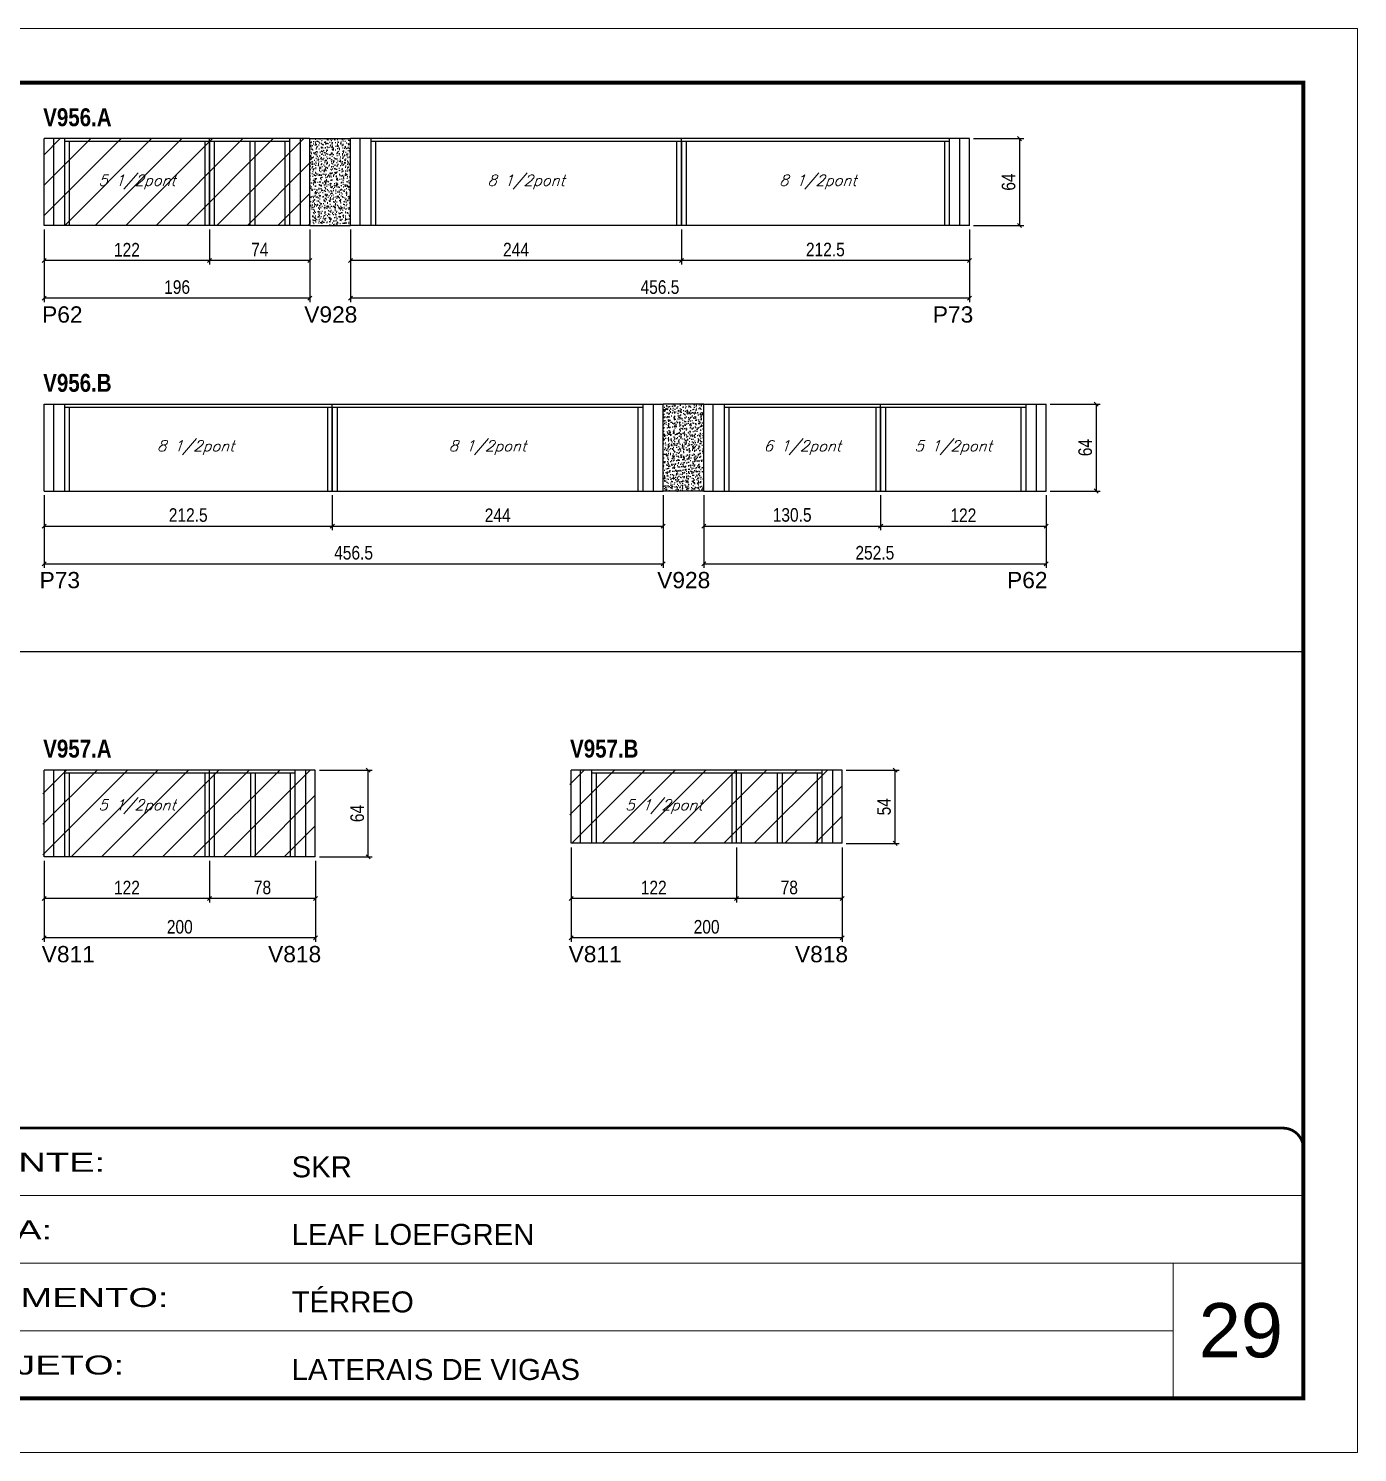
# Model space of a CAD drawing. Extents: x 3309 to 9563, y -2522 to 14608.
# Drawn here: x 3814 to 4794, y 5518 to 6568 of the extents above; entities that cross this region are included whole.
import ezdxf

# ---------------------------------------------------------------- set-up
doc = ezdxf.new("R2010")
doc.units = 0
doc.linetypes.add('CONTINUO', pattern=[0])
doc.linetypes.add('DASHED', pattern=[0.75, 0.5, -0.25])
for name, color, linetype in [('5', 5, 'Continuous'), ('COTA', 241, 'Continuous'), ('NOMENCLATURA', 7, 'Continuous'), ('Painéis', 200, 'Continuous'), ('SARR_2.2x7', 40, 'Continuous'), ('SARR_3.5x7', 81, 'Continuous'), ('texto', 7, 'Continuous')]:
    doc.layers.add(name, color=color, linetype=linetype)
for name, color, linetype, lineweight in [('CARIMBO', 255, 'Continuous', 9), ('Folhas', 255, 'Continuous', 9), ('Hachura', 251, 'Continuous', 9), ('SARRAFO DE PRESSAO', 251, 'DASHED', 9)]:
    doc.layers.add(name, color=color, linetype=linetype, lineweight=lineweight)
doc.styles.add('ARIAL', font='arial.ttf')
doc.styles.add('COTA TECNICA', font='techl___.ttf', dxfattribs={"height": 10})
doc.styles.add('Romans', font='romans.shx')
doc.styles.get("Standard").update_dxf_attribs({"font": 'arial.ttf'})
doc.styles.add('TECNICA', font='techb___.ttf', dxfattribs={"height": 10})
doc.styles.add('Tecnologia', font='')
doc.styles.get('Tecnologia').set_extended_font_data('Forgotten Futurist')
doc.dimstyles.new('PAINEL', dxfattribs={"dimtxt": 10, "dimasz": 3, "dimexe": 3, "dimexo": 3, "dimgap": 3, "dimtad": 1, "dimdec": 1, "dimzin": 12, "dimdsep": 46, "dimtxsty": 'COTA TECNICA', "dimblk1": 'OBLIQUE', "dimblk2": 'OBLIQUE', "dimsah": 1, "dimcen": 0.9, "dimclrd": 4, "dimclre": 4, "dimclrt": 240, "dimadec": 1, "dimazin": 3, "dimtfac": 1, "dimtdec": 1, "dimtmove": 0, "dimatfit": 3, "dimfxl": 1, "dimtolj": 1, "dimtzin": 12, "dimarcsym": 0})

# ---------------------------------------------------------------- blocks, each defined once
blk = doc.blocks.new('9999999999')
at = {"color": 30, "linetype": 'CONTINUO'}
for p, q in [((98564.6, 34379.6), (99584, 34379.6)), ((98564.6, 34329.8), (99488, 34329.8)), ((99584, 34329.8), (99488, 34329.8)), ((99488, 34329.8), (99488, 34230.2)), ((98564.6, 34280), (99488, 34280))]:
    blk.add_line(p, q, dxfattribs=at)
at = {"color": 30, "linetype": 'CONTINUO', "const_width": 2}
blk.add_lwpolyline([(99584, 34230.2), (99584, 34414.4, 0.414214), (99569, 34429.4), (98229, 34429.4, 0.414214), (98214, 34414.4), (98214, 34245.2, 0.414214), (98229, 34230.2), (99584, 34230.2)], format="xyb", dxfattribs=at)
at = {"layer": 'Folhas'}
blk.add_lwpolyline([(98139, 34190.2), (99624, 34190.2), (99624, 35240.2), (98139, 35240.2)], close=True, dxfattribs=at)
at = {"layer": 'Folhas', "color": 30, "const_width": 3}
blk.add_lwpolyline([(98214, 34230.2), (99584, 34230.2), (99584, 35200.2), (98214, 35200.2)], close=True, dxfattribs=at)
at = {"color": 7, "linetype": 'Continuous', "ltscale": 5, "style": 'ARIAL'}
for s, height, p in [('SKR', 15.48, (98837.7, 34393.1)), ('LEAF LOEFGREN', 15.483, (98837.7, 34343.3)), ('TÉRREO', 15.48, (98837.7, 34293.5)), ('LATERAIS DE VIGAS', 15.483, (98837.7, 34243.7))]:
    blk.add_text(s, height=height, dxfattribs=at).set_placement(p)
at = {"layer": 'Folhas', "color": 7, "style": 'Tecnologia', "width": 1.5}
for s, p in [('CLIENTE:', (98573.7, 34397.2)), ('OBRA:', (98573.7, 34347.3)), ('PAVIMENTO:', (98573.7, 34297.5)), ('PROJETO:', (98573.7, 34247.7))]:
    blk.add_text(s, height=14, dxfattribs=at).set_placement(p)
blk = doc.blocks.new('_Oblique')
at = {"color": 0, "linetype": 'ByBlock', "lineweight": -2}
blk.add_line((-0.5, -0.5), (0.5, 0.5), dxfattribs=at)
blk = doc.blocks.new('*D2309')
at = {"layer": 'COTA', "color": 4, "linetype": 'ByBlock', "lineweight": -2, "transparency": 16777216}
for p, q in [((3947.6, 6419.6), (3947.6, 6393.7)), ((4021.6, 6419.6), (4021.6, 6393.7)), ((4021.6, 6396.7), (3947.6, 6396.7))]:
    blk.add_line(p, q, dxfattribs=at)
at = {"layer": 'Defpoints', "color": 0, "linetype": 'ByBlock', "transparency": 16777216}
for p in [(3947.6, 6422.6), (4021.6, 6422.6), (3947.6, 6396.7)]:
    blk.add_point(p, dxfattribs=at)
at = {"layer": 'COTA', "color": 4, "linetype": 'ByBlock', "lineweight": -2, "transparency": 16777216, "xscale": 3, "yscale": 3, "zscale": 3, "rotation": 180}
blk.add_blockref('_Oblique', (3947.6, 6396.7), dxfattribs=at)
at = {"layer": 'COTA', "color": 4, "linetype": 'ByBlock', "lineweight": -2, "transparency": 16777216, "xscale": 3, "yscale": 3, "zscale": 3}
blk.add_blockref('_Oblique', (4021.6, 6396.7), dxfattribs=at)
at = {"layer": 'COTA', "color": 240, "linetype": 'ByBlock', "transparency": 16777216, "insert": (3984.6, 6404.8), "char_height": 10, "attachment_point": 5, "style": 'COTA TECNICA'}
blk.add_mtext('\\A1;74', dxfattribs=at)
blk = doc.blocks.new('*D2310')
at = {"layer": 'COTA', "color": 4, "linetype": 'ByBlock', "lineweight": -2, "transparency": 16777216}
for p, q in [((3825.6, 6419.6), (3825.6, 6393.7)), ((3947.6, 6419.6), (3947.6, 6393.7)), ((3947.6, 6396.7), (3825.6, 6396.7))]:
    blk.add_line(p, q, dxfattribs=at)
at = {"layer": 'Defpoints', "color": 0, "linetype": 'ByBlock', "transparency": 16777216}
for p in [(3825.6, 6422.6), (3947.6, 6422.6), (3825.6, 6396.7)]:
    blk.add_point(p, dxfattribs=at)
at = {"layer": 'COTA', "color": 4, "linetype": 'ByBlock', "lineweight": -2, "transparency": 16777216, "xscale": 3, "yscale": 3, "zscale": 3, "rotation": 180}
blk.add_blockref('_Oblique', (3825.6, 6396.7), dxfattribs=at)
at = {"layer": 'COTA', "color": 4, "linetype": 'ByBlock', "lineweight": -2, "transparency": 16777216, "xscale": 3, "yscale": 3, "zscale": 3}
blk.add_blockref('_Oblique', (3947.6, 6396.7), dxfattribs=at)
at = {"layer": 'COTA', "color": 240, "linetype": 'ByBlock', "transparency": 16777216, "insert": (3886.6, 6404.7), "char_height": 10, "attachment_point": 5, "style": 'COTA TECNICA'}
blk.add_mtext('\\A1;122', dxfattribs=at)
blk = doc.blocks.new('*D2311')
at = {"layer": 'COTA', "color": 4, "linetype": 'ByBlock', "lineweight": -2, "transparency": 16777216}
for p, q in [((3825.6, 6419.6), (3825.6, 6366)), ((4021.6, 6419.6), (4021.6, 6366)), ((4021.6, 6369), (3825.6, 6369))]:
    blk.add_line(p, q, dxfattribs=at)
at = {"layer": 'Defpoints', "color": 0, "linetype": 'ByBlock', "transparency": 16777216}
for p in [(3825.6, 6422.6), (4021.6, 6422.6), (3825.6, 6369)]:
    blk.add_point(p, dxfattribs=at)
at = {"layer": 'COTA', "color": 4, "linetype": 'ByBlock', "lineweight": -2, "transparency": 16777216, "xscale": 3, "yscale": 3, "zscale": 3, "rotation": 180}
blk.add_blockref('_Oblique', (3825.6, 6369), dxfattribs=at)
at = {"layer": 'COTA', "color": 4, "linetype": 'ByBlock', "lineweight": -2, "transparency": 16777216, "xscale": 3, "yscale": 3, "zscale": 3}
blk.add_blockref('_Oblique', (4021.6, 6369), dxfattribs=at)
at = {"layer": 'COTA', "color": 240, "linetype": 'ByBlock', "transparency": 16777216, "insert": (3923.6, 6377.1), "char_height": 10, "attachment_point": 5, "style": 'COTA TECNICA'}
blk.add_mtext('\\A1;196', dxfattribs=at)
blk = doc.blocks.new('*D2312')
at = {"layer": 'COTA', "color": 4, "linetype": 'ByBlock', "lineweight": -2, "transparency": 16777216}
for p, q in [((4295.6, 6419.6), (4295.6, 6393.7)), ((4508.1, 6419.6), (4508.1, 6393.7)), ((4508.1, 6396.7), (4295.6, 6396.7))]:
    blk.add_line(p, q, dxfattribs=at)
at = {"layer": 'Defpoints', "color": 0, "linetype": 'ByBlock', "transparency": 16777216}
for p in [(4295.6, 6422.6), (4508.1, 6422.6), (4295.6, 6396.7)]:
    blk.add_point(p, dxfattribs=at)
at = {"layer": 'COTA', "color": 4, "linetype": 'ByBlock', "lineweight": -2, "transparency": 16777216, "xscale": 3, "yscale": 3, "zscale": 3, "rotation": 180}
blk.add_blockref('_Oblique', (4295.6, 6396.7), dxfattribs=at)
at = {"layer": 'COTA', "color": 4, "linetype": 'ByBlock', "lineweight": -2, "transparency": 16777216, "xscale": 3, "yscale": 3, "zscale": 3}
blk.add_blockref('_Oblique', (4508.1, 6396.7), dxfattribs=at)
at = {"layer": 'COTA', "color": 240, "linetype": 'ByBlock', "transparency": 16777216, "insert": (4401.8, 6404.8), "char_height": 10, "attachment_point": 5, "style": 'COTA TECNICA'}
blk.add_mtext('\\A1;212.5', dxfattribs=at)
blk = doc.blocks.new('*D2313')
at = {"layer": 'COTA', "color": 4, "linetype": 'ByBlock', "lineweight": -2, "transparency": 16777216}
for p, q in [((4051.6, 6419.6), (4051.6, 6393.7)), ((4295.6, 6419.6), (4295.6, 6393.7)), ((4295.6, 6396.7), (4051.6, 6396.7))]:
    blk.add_line(p, q, dxfattribs=at)
at = {"layer": 'Defpoints', "color": 0, "linetype": 'ByBlock', "transparency": 16777216}
for p in [(4051.6, 6422.6), (4295.6, 6422.6), (4051.6, 6396.7)]:
    blk.add_point(p, dxfattribs=at)
at = {"layer": 'COTA', "color": 4, "linetype": 'ByBlock', "lineweight": -2, "transparency": 16777216, "xscale": 3, "yscale": 3, "zscale": 3, "rotation": 180}
blk.add_blockref('_Oblique', (4051.6, 6396.7), dxfattribs=at)
at = {"layer": 'COTA', "color": 4, "linetype": 'ByBlock', "lineweight": -2, "transparency": 16777216, "xscale": 3, "yscale": 3, "zscale": 3}
blk.add_blockref('_Oblique', (4295.6, 6396.7), dxfattribs=at)
at = {"layer": 'COTA', "color": 240, "linetype": 'ByBlock', "transparency": 16777216, "insert": (4173.6, 6404.8), "char_height": 10, "attachment_point": 5, "style": 'COTA TECNICA'}
blk.add_mtext('\\A1;244', dxfattribs=at)
blk = doc.blocks.new('*D2314')
at = {"layer": 'COTA', "color": 4, "linetype": 'ByBlock', "lineweight": -2, "transparency": 16777216}
for p, q in [((4051.6, 6419.6), (4051.6, 6366)), ((4508.1, 6419.6), (4508.1, 6366)), ((4508.1, 6369), (4051.6, 6369))]:
    blk.add_line(p, q, dxfattribs=at)
at = {"layer": 'Defpoints', "color": 0, "linetype": 'ByBlock', "transparency": 16777216}
for p in [(4051.6, 6422.6), (4508.1, 6422.6), (4051.6, 6369)]:
    blk.add_point(p, dxfattribs=at)
at = {"layer": 'COTA', "color": 4, "linetype": 'ByBlock', "lineweight": -2, "transparency": 16777216, "xscale": 3, "yscale": 3, "zscale": 3, "rotation": 180}
blk.add_blockref('_Oblique', (4051.6, 6369), dxfattribs=at)
at = {"layer": 'COTA', "color": 4, "linetype": 'ByBlock', "lineweight": -2, "transparency": 16777216, "xscale": 3, "yscale": 3, "zscale": 3}
blk.add_blockref('_Oblique', (4508.1, 6369), dxfattribs=at)
at = {"layer": 'COTA', "color": 240, "linetype": 'ByBlock', "transparency": 16777216, "insert": (4279.8, 6377.1), "char_height": 10, "attachment_point": 5, "style": 'COTA TECNICA'}
blk.add_mtext('\\A1;456.5', dxfattribs=at)
blk = doc.blocks.new('*D2315')
at = {"layer": 'COTA', "color": 4, "lineweight": -2, "transparency": 16777216}
for p, q in [((4511.1, 6486.6), (4548.1, 6486.6)), ((4545.1, 6486.6), (4545.1, 6422.6)), ((4511.1, 6422.6), (4548.1, 6422.6))]:
    blk.add_line(p, q, dxfattribs=at)
at = {"layer": 'Defpoints', "color": 0, "transparency": 16777216}
for p in [(4508.1, 6486.6, 0), (4508.1, 6422.6, 0), (4545.1, 6422.6)]:
    blk.add_point(p, dxfattribs=at)
at = {"layer": 'COTA', "color": 4, "lineweight": -2, "transparency": 16777216, "xscale": 3, "yscale": 3, "zscale": 3}
for p, rotation in [((4545.1, 6486.6), 90), ((4545.1, 6422.6), 270)]:
    blk.add_blockref('_Oblique', p, dxfattribs=dict(at, rotation=rotation))
at = {"layer": 'COTA', "color": 240, "transparency": 16777216, "insert": (4537, 6454.6), "char_height": 10, "attachment_point": 5, "rotation": 90, "style": 'COTA TECNICA'}
blk.add_mtext('\\A1;64', dxfattribs=at)
blk = doc.blocks.new('*D2316')
at = {"layer": 'COTA', "color": 4, "linetype": 'ByBlock', "lineweight": -2, "transparency": 16777216}
for p, q in [((4312.1, 6223.8), (4312.1, 6197.8)), ((4442.6, 6223.8), (4442.6, 6197.8)), ((4312.1, 6200.8), (4442.6, 6200.8))]:
    blk.add_line(p, q, dxfattribs=at)
at = {"layer": 'Defpoints', "color": 0, "linetype": 'ByBlock', "transparency": 16777216}
for p in [(4312.1, 6226.8), (4442.6, 6226.8), (4442.6, 6200.8)]:
    blk.add_point(p, dxfattribs=at)
at = {"layer": 'COTA', "color": 4, "linetype": 'ByBlock', "lineweight": -2, "transparency": 16777216, "xscale": 3, "yscale": 3, "zscale": 3, "rotation": 180}
blk.add_blockref('_Oblique', (4312.1, 6200.8), dxfattribs=at)
at = {"layer": 'COTA', "color": 4, "linetype": 'ByBlock', "lineweight": -2, "transparency": 16777216, "xscale": 3, "yscale": 3, "zscale": 3}
blk.add_blockref('_Oblique', (4442.6, 6200.8), dxfattribs=at)
at = {"layer": 'COTA', "color": 240, "linetype": 'ByBlock', "transparency": 16777216, "insert": (4377.3, 6209.1), "char_height": 10, "attachment_point": 5, "style": 'COTA TECNICA'}
blk.add_mtext('\\A1;130.5', dxfattribs=at)
blk = doc.blocks.new('*D2317')
at = {"layer": 'COTA', "color": 4, "linetype": 'ByBlock', "lineweight": -2, "transparency": 16777216}
for p, q in [((4442.6, 6223.8), (4442.6, 6197.8)), ((4564.6, 6223.8), (4564.6, 6197.8)), ((4442.6, 6200.8), (4564.6, 6200.8))]:
    blk.add_line(p, q, dxfattribs=at)
at = {"layer": 'Defpoints', "color": 0, "linetype": 'ByBlock', "transparency": 16777216}
for p in [(4442.6, 6226.8), (4564.6, 6226.8), (4564.6, 6200.8)]:
    blk.add_point(p, dxfattribs=at)
at = {"layer": 'COTA', "color": 4, "linetype": 'ByBlock', "lineweight": -2, "transparency": 16777216, "xscale": 3, "yscale": 3, "zscale": 3, "rotation": 180}
blk.add_blockref('_Oblique', (4442.6, 6200.8), dxfattribs=at)
at = {"layer": 'COTA', "color": 4, "linetype": 'ByBlock', "lineweight": -2, "transparency": 16777216, "xscale": 3, "yscale": 3, "zscale": 3}
blk.add_blockref('_Oblique', (4564.6, 6200.8), dxfattribs=at)
at = {"layer": 'COTA', "color": 240, "linetype": 'ByBlock', "transparency": 16777216, "insert": (4503.6, 6208.9), "char_height": 10, "attachment_point": 5, "style": 'COTA TECNICA'}
blk.add_mtext('\\A1;122', dxfattribs=at)
blk = doc.blocks.new('*D2320')
at = {"layer": 'COTA', "color": 4, "linetype": 'ByBlock', "lineweight": -2, "transparency": 16777216}
for p, q in [((4312.1, 6223.8), (4312.1, 6170.1)), ((4564.6, 6223.8), (4564.6, 6170.1)), ((4312.1, 6173.1), (4564.6, 6173.1))]:
    blk.add_line(p, q, dxfattribs=at)
at = {"layer": 'Defpoints', "color": 0, "linetype": 'ByBlock', "transparency": 16777216}
for p in [(4312.1, 6226.8), (4564.6, 6226.8), (4564.6, 6173.1)]:
    blk.add_point(p, dxfattribs=at)
at = {"layer": 'COTA', "color": 4, "linetype": 'ByBlock', "lineweight": -2, "transparency": 16777216, "xscale": 3, "yscale": 3, "zscale": 3, "rotation": 180}
blk.add_blockref('_Oblique', (4312.1, 6173.1), dxfattribs=at)
at = {"layer": 'COTA', "color": 4, "linetype": 'ByBlock', "lineweight": -2, "transparency": 16777216, "xscale": 3, "yscale": 3, "zscale": 3}
blk.add_blockref('_Oblique', (4564.6, 6173.1), dxfattribs=at)
at = {"layer": 'COTA', "color": 240, "linetype": 'ByBlock', "transparency": 16777216, "insert": (4438.3, 6181.2), "char_height": 10, "attachment_point": 5, "style": 'COTA TECNICA'}
blk.add_mtext('\\A1;252.5', dxfattribs=at)
blk = doc.blocks.new('*D2318')
at = {"layer": 'COTA', "color": 4, "linetype": 'ByBlock', "lineweight": -2, "transparency": 16777216}
for p, q in [((3825.6, 6223.8), (3825.6, 6197.8)), ((4038.1, 6223.8), (4038.1, 6197.8)), ((3825.6, 6200.8), (4038.1, 6200.8))]:
    blk.add_line(p, q, dxfattribs=at)
at = {"layer": 'Defpoints', "color": 0, "linetype": 'ByBlock', "transparency": 16777216}
for p in [(3825.6, 6226.8), (4038.1, 6226.8), (4038.1, 6200.8)]:
    blk.add_point(p, dxfattribs=at)
at = {"layer": 'COTA', "color": 4, "linetype": 'ByBlock', "lineweight": -2, "transparency": 16777216, "xscale": 3, "yscale": 3, "zscale": 3, "rotation": 180}
blk.add_blockref('_Oblique', (3825.6, 6200.8), dxfattribs=at)
at = {"layer": 'COTA', "color": 4, "linetype": 'ByBlock', "lineweight": -2, "transparency": 16777216, "xscale": 3, "yscale": 3, "zscale": 3}
blk.add_blockref('_Oblique', (4038.1, 6200.8), dxfattribs=at)
at = {"layer": 'COTA', "color": 240, "linetype": 'ByBlock', "transparency": 16777216, "insert": (3931.8, 6209), "char_height": 10, "attachment_point": 5, "style": 'COTA TECNICA'}
blk.add_mtext('\\A1;212.5', dxfattribs=at)
blk = doc.blocks.new('*D2319')
at = {"layer": 'COTA', "color": 4, "linetype": 'ByBlock', "lineweight": -2, "transparency": 16777216}
for p, q in [((4038.1, 6223.8), (4038.1, 6197.8)), ((4282.1, 6223.8), (4282.1, 6197.8)), ((4038.1, 6200.8), (4282.1, 6200.8))]:
    blk.add_line(p, q, dxfattribs=at)
at = {"layer": 'Defpoints', "color": 0, "linetype": 'ByBlock', "transparency": 16777216}
for p in [(4038.1, 6226.8), (4282.1, 6226.8), (4282.1, 6200.8)]:
    blk.add_point(p, dxfattribs=at)
at = {"layer": 'COTA', "color": 4, "linetype": 'ByBlock', "lineweight": -2, "transparency": 16777216, "xscale": 3, "yscale": 3, "zscale": 3, "rotation": 180}
blk.add_blockref('_Oblique', (4038.1, 6200.8), dxfattribs=at)
at = {"layer": 'COTA', "color": 4, "linetype": 'ByBlock', "lineweight": -2, "transparency": 16777216, "xscale": 3, "yscale": 3, "zscale": 3}
blk.add_blockref('_Oblique', (4282.1, 6200.8), dxfattribs=at)
at = {"layer": 'COTA', "color": 240, "linetype": 'ByBlock', "transparency": 16777216, "insert": (4160.1, 6208.9), "char_height": 10, "attachment_point": 5, "style": 'COTA TECNICA'}
blk.add_mtext('\\A1;244', dxfattribs=at)
blk = doc.blocks.new('*D2321')
at = {"layer": 'COTA', "color": 4, "linetype": 'ByBlock', "lineweight": -2, "transparency": 16777216}
for p, q in [((3825.6, 6223.8), (3825.6, 6170.1)), ((4282.1, 6223.8), (4282.1, 6170.1)), ((3825.6, 6173.1), (4282.1, 6173.1))]:
    blk.add_line(p, q, dxfattribs=at)
at = {"layer": 'Defpoints', "color": 0, "linetype": 'ByBlock', "transparency": 16777216}
for p in [(3825.6, 6226.8), (4282.1, 6226.8), (4282.1, 6173.1)]:
    blk.add_point(p, dxfattribs=at)
at = {"layer": 'COTA', "color": 4, "linetype": 'ByBlock', "lineweight": -2, "transparency": 16777216, "xscale": 3, "yscale": 3, "zscale": 3, "rotation": 180}
blk.add_blockref('_Oblique', (3825.6, 6173.1), dxfattribs=at)
at = {"layer": 'COTA', "color": 4, "linetype": 'ByBlock', "lineweight": -2, "transparency": 16777216, "xscale": 3, "yscale": 3, "zscale": 3}
blk.add_blockref('_Oblique', (4282.1, 6173.1), dxfattribs=at)
at = {"layer": 'COTA', "color": 240, "linetype": 'ByBlock', "transparency": 16777216, "insert": (4053.8, 6181.2), "char_height": 10, "attachment_point": 5, "style": 'COTA TECNICA'}
blk.add_mtext('\\A1;456.5', dxfattribs=at)
blk = doc.blocks.new('*D2322')
at = {"layer": 'COTA', "color": 4, "lineweight": -2, "transparency": 16777216}
for p, q in [((4567.6, 6290.8), (4604.6, 6290.8)), ((4601.6, 6290.8), (4601.6, 6226.8)), ((4567.6, 6226.8), (4604.6, 6226.8))]:
    blk.add_line(p, q, dxfattribs=at)
at = {"layer": 'Defpoints', "color": 0, "transparency": 16777216}
for p in [(4564.6, 6290.8, 0), (4564.6, 6226.8, 0), (4601.6, 6226.8)]:
    blk.add_point(p, dxfattribs=at)
at = {"layer": 'COTA', "color": 4, "lineweight": -2, "transparency": 16777216, "xscale": 3, "yscale": 3, "zscale": 3}
for p, rotation in [((4601.6, 6290.8), 90), ((4601.6, 6226.8), 270)]:
    blk.add_blockref('_Oblique', p, dxfattribs=dict(at, rotation=rotation))
at = {"layer": 'COTA', "color": 240, "transparency": 16777216, "insert": (4593.5, 6258.8), "char_height": 10, "attachment_point": 5, "rotation": 90, "style": 'COTA TECNICA'}
blk.add_mtext('\\A1;64', dxfattribs=at)
blk = doc.blocks.new('*D2323')
at = {"layer": 'COTA', "color": 4, "linetype": 'ByBlock', "lineweight": -2, "transparency": 16777216}
for p, q in [((3947.6, 5954), (3947.6, 5923.3)), ((4025.6, 5954), (4025.6, 5923.3)), ((4025.6, 5926.3), (3947.6, 5926.3))]:
    blk.add_line(p, q, dxfattribs=at)
at = {"layer": 'Defpoints', "color": 0, "linetype": 'ByBlock', "transparency": 16777216}
for p in [(3947.6, 5957), (4025.6, 5957), (3947.6, 5926.3)]:
    blk.add_point(p, dxfattribs=at)
at = {"layer": 'COTA', "color": 4, "linetype": 'ByBlock', "lineweight": -2, "transparency": 16777216, "xscale": 3, "yscale": 3, "zscale": 3, "rotation": 180}
blk.add_blockref('_Oblique', (3947.6, 5926.3), dxfattribs=at)
at = {"layer": 'COTA', "color": 4, "linetype": 'ByBlock', "lineweight": -2, "transparency": 16777216, "xscale": 3, "yscale": 3, "zscale": 3}
blk.add_blockref('_Oblique', (4025.6, 5926.3), dxfattribs=at)
at = {"layer": 'COTA', "color": 240, "linetype": 'ByBlock', "transparency": 16777216, "insert": (3986.6, 5934.4), "char_height": 10, "attachment_point": 5, "style": 'COTA TECNICA'}
blk.add_mtext('\\A1;78', dxfattribs=at)
blk = doc.blocks.new('*D2324')
at = {"layer": 'COTA', "color": 4, "linetype": 'ByBlock', "lineweight": -2, "transparency": 16777216}
for p, q in [((3825.6, 5954), (3825.6, 5923.3)), ((3947.6, 5954), (3947.6, 5923.3)), ((3947.6, 5926.3), (3825.6, 5926.3))]:
    blk.add_line(p, q, dxfattribs=at)
at = {"layer": 'Defpoints', "color": 0, "linetype": 'ByBlock', "transparency": 16777216}
for p in [(3825.6, 5957), (3947.6, 5957), (3825.6, 5926.3)]:
    blk.add_point(p, dxfattribs=at)
at = {"layer": 'COTA', "color": 4, "linetype": 'ByBlock', "lineweight": -2, "transparency": 16777216, "xscale": 3, "yscale": 3, "zscale": 3, "rotation": 180}
blk.add_blockref('_Oblique', (3825.6, 5926.3), dxfattribs=at)
at = {"layer": 'COTA', "color": 4, "linetype": 'ByBlock', "lineweight": -2, "transparency": 16777216, "xscale": 3, "yscale": 3, "zscale": 3}
blk.add_blockref('_Oblique', (3947.6, 5926.3), dxfattribs=at)
at = {"layer": 'COTA', "color": 240, "linetype": 'ByBlock', "transparency": 16777216, "insert": (3886.6, 5934.4), "char_height": 10, "attachment_point": 5, "style": 'COTA TECNICA'}
blk.add_mtext('\\A1;122', dxfattribs=at)
blk = doc.blocks.new('*D2325')
at = {"layer": 'COTA', "color": 4, "linetype": 'ByBlock', "lineweight": -2, "transparency": 16777216}
for p, q in [((3825.6, 5954), (3825.6, 5894.3)), ((4025.6, 5954), (4025.6, 5894.3)), ((4025.6, 5897.3), (3825.6, 5897.3))]:
    blk.add_line(p, q, dxfattribs=at)
at = {"layer": 'Defpoints', "color": 0, "linetype": 'ByBlock', "transparency": 16777216}
for p in [(3825.6, 5957), (4025.6, 5957), (3825.6, 5897.3)]:
    blk.add_point(p, dxfattribs=at)
at = {"layer": 'COTA', "color": 4, "linetype": 'ByBlock', "lineweight": -2, "transparency": 16777216, "xscale": 3, "yscale": 3, "zscale": 3, "rotation": 180}
blk.add_blockref('_Oblique', (3825.6, 5897.3), dxfattribs=at)
at = {"layer": 'COTA', "color": 4, "linetype": 'ByBlock', "lineweight": -2, "transparency": 16777216, "xscale": 3, "yscale": 3, "zscale": 3}
blk.add_blockref('_Oblique', (4025.6, 5897.3), dxfattribs=at)
at = {"layer": 'COTA', "color": 240, "linetype": 'ByBlock', "transparency": 16777216, "insert": (3925.6, 5905.4), "char_height": 10, "attachment_point": 5, "style": 'COTA TECNICA'}
blk.add_mtext('\\A1;200', dxfattribs=at)
blk = doc.blocks.new('*D2326')
at = {"layer": 'COTA', "color": 4, "lineweight": -2, "transparency": 16777216}
for p, q in [((4028.6, 6021), (4067.6, 6021)), ((4064.6, 5957), (4064.6, 6021)), ((4028.6, 5957), (4067.6, 5957))]:
    blk.add_line(p, q, dxfattribs=at)
at = {"layer": 'Defpoints', "color": 0, "transparency": 16777216}
for p in [(4025.6, 6021), (4064.6, 6021), (4025.6, 5957)]:
    blk.add_point(p, dxfattribs=at)
at = {"layer": 'COTA', "color": 4, "lineweight": -2, "transparency": 16777216, "xscale": 3, "yscale": 3, "zscale": 3}
for p, rotation in [((4064.6, 6021), 90), ((4064.6, 5957), 270)]:
    blk.add_blockref('_Oblique', p, dxfattribs=dict(at, rotation=rotation))
at = {"layer": 'COTA', "color": 240, "transparency": 16777216, "insert": (4056.5, 5989), "char_height": 10, "attachment_point": 5, "rotation": 90, "style": 'COTA TECNICA'}
blk.add_mtext('\\A1;64', dxfattribs=at)
blk = doc.blocks.new('*D2327')
at = {"layer": 'COTA', "color": 4, "linetype": 'ByBlock', "lineweight": -2, "transparency": 16777216}
for p, q in [((4336.2, 5964), (4336.2, 5923.3)), ((4414.2, 5964), (4414.2, 5923.3)), ((4414.2, 5926.3), (4336.2, 5926.3))]:
    blk.add_line(p, q, dxfattribs=at)
at = {"layer": 'Defpoints', "color": 0, "linetype": 'ByBlock', "transparency": 16777216}
for p in [(4336.2, 5967), (4414.2, 5967), (4336.2, 5926.3)]:
    blk.add_point(p, dxfattribs=at)
at = {"layer": 'COTA', "color": 4, "linetype": 'ByBlock', "lineweight": -2, "transparency": 16777216, "xscale": 3, "yscale": 3, "zscale": 3, "rotation": 180}
blk.add_blockref('_Oblique', (4336.2, 5926.3), dxfattribs=at)
at = {"layer": 'COTA', "color": 4, "linetype": 'ByBlock', "lineweight": -2, "transparency": 16777216, "xscale": 3, "yscale": 3, "zscale": 3}
blk.add_blockref('_Oblique', (4414.2, 5926.3), dxfattribs=at)
at = {"layer": 'COTA', "color": 240, "linetype": 'ByBlock', "transparency": 16777216, "insert": (4375.2, 5934.4), "char_height": 10, "attachment_point": 5, "style": 'COTA TECNICA'}
blk.add_mtext('\\A1;78', dxfattribs=at)
blk = doc.blocks.new('*D2328')
at = {"layer": 'COTA', "color": 4, "linetype": 'ByBlock', "lineweight": -2, "transparency": 16777216}
for p, q in [((4214.2, 5964), (4214.2, 5923.3)), ((4336.2, 5964), (4336.2, 5923.3)), ((4336.2, 5926.3), (4214.2, 5926.3))]:
    blk.add_line(p, q, dxfattribs=at)
at = {"layer": 'Defpoints', "color": 0, "linetype": 'ByBlock', "transparency": 16777216}
for p in [(4214.2, 5967), (4336.2, 5967), (4214.2, 5926.3)]:
    blk.add_point(p, dxfattribs=at)
at = {"layer": 'COTA', "color": 4, "linetype": 'ByBlock', "lineweight": -2, "transparency": 16777216, "xscale": 3, "yscale": 3, "zscale": 3, "rotation": 180}
blk.add_blockref('_Oblique', (4214.2, 5926.3), dxfattribs=at)
at = {"layer": 'COTA', "color": 4, "linetype": 'ByBlock', "lineweight": -2, "transparency": 16777216, "xscale": 3, "yscale": 3, "zscale": 3}
blk.add_blockref('_Oblique', (4336.2, 5926.3), dxfattribs=at)
at = {"layer": 'COTA', "color": 240, "linetype": 'ByBlock', "transparency": 16777216, "insert": (4275.2, 5934.4), "char_height": 10, "attachment_point": 5, "style": 'COTA TECNICA'}
blk.add_mtext('\\A1;122', dxfattribs=at)
blk = doc.blocks.new('*D2329')
at = {"layer": 'COTA', "color": 4, "linetype": 'ByBlock', "lineweight": -2, "transparency": 16777216}
for p, q in [((4214.2, 5964), (4214.2, 5894.3)), ((4414.2, 5964), (4414.2, 5894.3)), ((4414.2, 5897.3), (4214.2, 5897.3))]:
    blk.add_line(p, q, dxfattribs=at)
at = {"layer": 'Defpoints', "color": 0, "linetype": 'ByBlock', "transparency": 16777216}
for p in [(4214.2, 5967), (4414.2, 5967), (4214.2, 5897.3)]:
    blk.add_point(p, dxfattribs=at)
at = {"layer": 'COTA', "color": 4, "linetype": 'ByBlock', "lineweight": -2, "transparency": 16777216, "xscale": 3, "yscale": 3, "zscale": 3, "rotation": 180}
blk.add_blockref('_Oblique', (4214.2, 5897.3), dxfattribs=at)
at = {"layer": 'COTA', "color": 4, "linetype": 'ByBlock', "lineweight": -2, "transparency": 16777216, "xscale": 3, "yscale": 3, "zscale": 3}
blk.add_blockref('_Oblique', (4414.2, 5897.3), dxfattribs=at)
at = {"layer": 'COTA', "color": 240, "linetype": 'ByBlock', "transparency": 16777216, "insert": (4314.2, 5905.4), "char_height": 10, "attachment_point": 5, "style": 'COTA TECNICA'}
blk.add_mtext('\\A1;200', dxfattribs=at)
blk = doc.blocks.new('*D2330')
at = {"layer": 'COTA', "color": 4, "lineweight": -2, "transparency": 16777216}
for p, q in [((4417.2, 6021), (4456.2, 6021)), ((4453.2, 5967), (4453.2, 6021)), ((4417.2, 5967), (4456.2, 5967))]:
    blk.add_line(p, q, dxfattribs=at)
at = {"layer": 'Defpoints', "color": 0, "transparency": 16777216}
for p in [(4414.2, 6021), (4453.2, 6021), (4414.2, 5967)]:
    blk.add_point(p, dxfattribs=at)
at = {"layer": 'COTA', "color": 4, "lineweight": -2, "transparency": 16777216, "xscale": 3, "yscale": 3, "zscale": 3}
for p, rotation in [((4453.2, 6021), 90), ((4453.2, 5967), 270)]:
    blk.add_blockref('_Oblique', p, dxfattribs=dict(at, rotation=rotation))
at = {"layer": 'COTA', "color": 240, "transparency": 16777216, "insert": (4445.1, 5994), "char_height": 10, "attachment_point": 5, "rotation": 90, "style": 'COTA TECNICA'}
blk.add_mtext('\\A1;54', dxfattribs=at)

msp = doc.modelspace()

# ---------------------------------------------------------------- hatches: boundary and pattern name
at = {"layer": 'COTA'}
h = msp.add_hatch(dxfattribs=at)
h.set_pattern_fill('AR-CONC', color=256, scale=0.03)
h.paths.add_polyline_path([(4021.57, 6422.59), (4051.57, 6422.59), (4051.57, 6486.59), (4021.57, 6486.59)])
h = msp.add_hatch(dxfattribs=at)
h.set_pattern_fill('AR-CONC', color=256, scale=0.03)
h.set_pattern_definition([(50, (0, -195.831), (5.46554, -0.4781726), [0.5715, -6.2865]), (355, (0, -195.831), (-1.0573026, 5.7317054), [0.4572, -5.0292175]), (100.451445, (0.4555, -195.8707), (4.4082374, 5.2535326), [0.4857003, -5.3427073]), (46.1842, (0, -194.307), (8.132371, -1.26127), [0.85725, -9.42975]), (96.63556, (0.678, -194.412), (7.122124, 7.422784), [0.728551, -8.014068]), (351.18415, (0, -194.307), (7.122124, 7.422784), [0.685799, -7.543792]), (21, (0.762, -194.688), (4.5484317, -3.067956), [0.5715, -6.2865]), (326, (0.762, -194.688), (1.854061, 5.525639), [0.4572, -5.0292]), (71.451445, (1.141, -194.9435), (6.4024926, 2.457683), [0.4857003, -5.342698]), (37.5, (0, -195.8309), (0.0926581, 2.53665117), [0, -4.96824, 0, -5.1054, 0, -5.04825]), (7.5, (0, -195.831), (2.0045899, 3.0054172), [0, -2.91084, 0, -4.85394, 0, -1.92405]), (327.5, (-1.6993, -195.8309), (4.06771786, -0.1718623), [0, -1.905, 0, -5.9436, 0, -7.8867]), (317.5, (-2.4613, -195.831), (4.4438754, 0.7627947), [0, -2.4765, 0, -3.94716, 0, -5.6007])])
h.paths.add_polyline_path([(4312.07, 6290.76), (4282.07, 6290.76), (4282.07, 6226.76), (4312.07, 6226.76)])
at = {"layer": 'Hachura', "linetype": 'ByBlock'}
h = msp.add_hatch(dxfattribs=at)
h.set_pattern_fill('ANSI31', color=256, scale=5)
h.paths.add_polyline_path([(3947.57, 6422.59), (3947.57, 6486.59), (3825.57, 6486.59), (3825.57, 6422.59)])
h.paths.add_polyline_path([(3947.57, 6422.59), (4021.57, 6422.59), (4021.57, 6486.59), (3947.57, 6486.59)])
h = msp.add_hatch(dxfattribs=at)
h.set_pattern_fill('ANSI31', color=256, scale=5)
h.set_pattern_definition([(45, (-1, -44.698), (-11.22532, 11.22532), [])])
h.paths.add_polyline_path([(3946.57, 6021.03), (3824.57, 6021.03), (3824.57, 5957.03), (3946.57, 5957.03)])
h.paths.add_polyline_path([(4025.57, 6021.03), (3946.57, 6021.03), (3946.57, 5957.03), (4025.57, 5957.03)])
h.paths.add_polyline_path([(4335.21, 6021.03), (4213.21, 6021.03), (4213.21, 5967.03), (4335.21, 5967.03)])
h.paths.add_polyline_path([(4414.21, 6021.03), (4335.21, 6021.03), (4335.21, 5967.03), (4414.21, 5967.03)])

# ---------------------------------------------------------------- linework, layer by layer
at = {"layer": 'COTA'}
for p, q in [((4021.57, 6486.59, 0), (4051.57, 6486.59, 0)), ((4021.57, 6422.59, 0), (4051.57, 6422.59, 0)), ((4312.07, 6290.76, 0), (4282.07, 6290.76, 0)), ((4312.07, 6226.76, 0), (4282.07, 6226.76, 0)), ((3384.37, 6108.56), (4754.37, 6108.56))]:
    msp.add_line(p, q, dxfattribs=at)
at = {"layer": 'Painéis', "linetype": 'ByBlock'}
for p, q in [((4021.57, 6486.59, 0), (3825.57, 6486.59, 0)), ((3825.57, 6422.59, 0), (3825.57, 6486.59, 0)), ((3947.57, 6422.59, 0), (3947.57, 6486.59, 0)), ((4021.57, 6422.59, 0), (4021.57, 6486.59, 0)), ((4508.07, 6486.59, 0), (4051.57, 6486.59, 0)), ((4051.57, 6422.59, 0), (4051.57, 6486.59, 0)), ((4295.57, 6422.59, 0), (4295.57, 6486.59, 0)), ((4508.07, 6422.59, 0), (4508.07, 6486.59, 0)), ((4021.57, 6422.59, 0), (3825.57, 6422.59, 0)), ((4508.07, 6422.59, 0), (4051.57, 6422.59, 0)), ((3825.57, 6290.76, 0), (4282.07, 6290.76, 0)), ((3825.57, 6226.76, 0), (3825.57, 6290.76, 0)), ((4038.07, 6226.76, 0), (4038.07, 6290.76, 0)), ((4282.07, 6226.76, 0), (4282.07, 6290.76, 0)), ((4312.07, 6290.76, 0), (4564.57, 6290.76, 0)), ((4312.07, 6226.76, 0), (4312.07, 6290.76, 0)), ((4442.57, 6226.76, 0), (4442.57, 6290.76, 0)), ((4564.57, 6226.76, 0), (4564.57, 6290.76, 0)), ((3825.57, 6226.76, 0), (4282.07, 6226.76, 0)), ((4312.07, 6226.76, 0), (4564.57, 6226.76, 0)), ((4025.57, 6021.03, 0), (3825.57, 6021.03, 0)), ((3825.57, 5957.03, 0), (3825.57, 6021.03, 0)), ((3947.57, 5957.03, 0), (3947.57, 6021.03, 0)), ((4025.57, 5957.03, 0), (4025.57, 6021.03, 0)), ((4414.21, 6021.03, 0), (4214.21, 6021.03, 0)), ((4214.21, 5967.03, 0), (4214.21, 6021.03, 0)), ((4336.21, 5967.03, 0), (4336.21, 6021.03, 0)), ((4414.21, 5967.03, 0), (4414.21, 6021.03, 0)), ((4414.21, 5967.03, 0), (4214.21, 5967.03, 0)), ((4025.57, 5957.03, 0), (3825.57, 5957.03, 0))]:
    msp.add_line(p, q, dxfattribs=at)
at = {"layer": 'SARR_2.2x7', "linetype": 'Continuous'}
for p, q in [((3832.57, 6422.59, 0), (3832.57, 6486.59, 0)), ((3947.57, 6484.39, 0), (3840.57, 6484.39, 0)), ((4006.57, 6484.39, 0), (3947.57, 6484.39, 0)), ((4014.57, 6422.59, 0), (4014.57, 6486.59, 0)), ((4058.57, 6422.59, 0), (4058.57, 6486.59, 0)), ((4295.57, 6484.39, 0), (4066.57, 6484.39, 0)), ((4493.07, 6484.39, 0), (4295.57, 6484.39, 0)), ((4501.07, 6422.59, 0), (4501.07, 6486.59, 0)), ((3832.57, 6226.76, 0), (3832.57, 6290.76, 0)), ((4275.07, 6226.76, 0), (4275.07, 6290.76, 0)), ((4319.07, 6226.76, 0), (4319.07, 6290.76, 0)), ((4557.57, 6226.76, 0), (4557.57, 6290.76, 0)), ((3840.57, 6288.56, 0), (4038.07, 6288.56, 0)), ((4038.07, 6288.56, 0), (4267.07, 6288.56, 0)), ((4327.07, 6288.56, 0), (4442.57, 6288.56, 0)), ((4442.57, 6288.56, 0), (4549.57, 6288.56, 0)), ((3832.57, 5957.03, 0), (3832.57, 6021.03, 0)), ((3947.57, 6018.83, 0), (3840.57, 6018.83, 0)), ((4010.57, 6018.83, 0), (3947.57, 6018.83, 0)), ((4018.57, 5957.03, 0), (4018.57, 6021.03, 0)), ((4221.21, 5967.03, 0), (4221.21, 6021.03, 0)), ((4336.21, 6018.83, 0), (4229.21, 6018.83, 0)), ((4399.21, 6018.83, 0), (4336.21, 6018.83, 0)), ((4407.21, 5967.03, 0), (4407.21, 6021.03, 0))]:
    msp.add_line(p, q, dxfattribs=at)
at = {"layer": 'SARR_3.5x7'}
for p, q in [((3840.57, 6486.59, 0), (3840.57, 6422.59, 0)), ((3844.07, 6484.39, 0), (3844.07, 6422.59, 0)), ((3944.07, 6484.39, 0), (3944.07, 6422.59, 0)), ((3947.57, 6484.39, 0), (3947.57, 6422.59, 0)), ((3951.07, 6484.39, 0), (3951.07, 6422.59, 0)), ((3977.33, 6484.39, 0), (3977.33, 6422.59, 0)), ((3980.83, 6484.39, 0), (3980.83, 6422.59, 0)), ((4003.07, 6484.39, 0), (4003.07, 6422.59, 0)), ((4006.57, 6486.59, 0), (4006.57, 6422.59, 0)), ((4066.57, 6486.59, 0), (4066.57, 6422.59, 0)), ((4070.07, 6484.39, 0), (4070.07, 6422.59, 0)), ((4292.07, 6484.39, 0), (4292.07, 6422.59, 0)), ((4295.57, 6484.39, 0), (4295.57, 6422.59, 0)), ((4299.07, 6484.39, 0), (4299.07, 6422.59, 0)), ((4489.57, 6484.39, 0), (4489.57, 6422.59, 0)), ((4493.07, 6486.59, 0), (4493.07, 6422.59, 0)), ((3840.57, 6290.76, 0), (3840.57, 6226.76, 0)), ((4267.07, 6290.76, 0), (4267.07, 6226.76, 0)), ((4327.07, 6290.76, 0), (4327.07, 6226.76, 0)), ((4549.57, 6290.76, 0), (4549.57, 6226.76, 0)), ((3844.07, 6288.56, 0), (3844.07, 6226.76, 0)), ((4034.57, 6288.56, 0), (4034.57, 6226.76, 0)), ((4038.07, 6288.56, 0), (4038.07, 6226.76, 0)), ((4041.57, 6288.56, 0), (4041.57, 6226.76, 0)), ((4263.57, 6288.56, 0), (4263.57, 6226.76, 0)), ((4330.57, 6288.56, 0), (4330.57, 6226.76, 0)), ((4439.07, 6288.56, 0), (4439.07, 6226.76, 0)), ((4442.57, 6288.56, 0), (4442.57, 6226.76, 0)), ((4446.07, 6288.56, 0), (4446.07, 6226.76, 0)), ((4546.07, 6288.56, 0), (4546.07, 6226.76, 0)), ((3840.57, 6021.03, 0), (3840.57, 5957.03, 0)), ((3844.07, 6018.83, 0), (3844.07, 5957.03, 0)), ((3944.07, 6018.83, 0), (3944.07, 5957.03, 0)), ((3951.07, 6018.83, 0), (3951.07, 5957.03, 0)), ((3977.71, 6018.83, 0), (3977.71, 5957.03, 0)), ((3981.21, 6018.83, 0), (3981.21, 5957.03, 0)), ((4007.07, 6018.83, 0), (4007.07, 5957.03, 0)), ((4010.57, 6021.03, 0), (4010.57, 5957.03, 0)), ((4229.21, 6021.03, 0), (4229.21, 5967.03, 0)), ((4232.71, 6018.83, 0), (4232.71, 5967.03, 0)), ((4332.71, 6018.83, 0), (4332.71, 5967.03, 0)), ((4339.71, 6018.83, 0), (4339.71, 5967.03, 0)), ((4366.34, 6018.83, 0), (4366.34, 5967.03, 0)), ((4369.84, 6018.83, 0), (4369.84, 5967.03, 0)), ((4395.71, 6018.83, 0), (4395.71, 5967.03, 0)), ((4399.21, 6021.03, 0), (4399.21, 5967.03, 0))]:
    msp.add_line(p, q, dxfattribs=at)

# ---------------------------------------------------------------- block references
at = {"layer": 'SARRAFO DE PRESSAO', "color": 6, "linetype": 'ByBlock'}
msp.add_blockref('9999999999', (-94829.61, -28672.37), dxfattribs=at)

# ---------------------------------------------------------------- texts
at = {"layer": '5', "linetype": 'Continuous'}
for s, rotation, p in [('P62', 359.99996, (3824.04, 6350.96, 0)), ('V928', 0.00004, (4017.4, 6350.96, 0)), ('P73', 0.00004, (4481.09, 6350.96, 0)), ('P73', 359.99996, (3822.18, 6155.13, 0)), ('V928', 359.99996, (4277.75, 6155.13, 0)), ('P62', 0.00004, (4535.86, 6155.13, 0)), ('V811', 0.00004, (3823.77, 5879.31, 0)), ('V818', 0.00004, (3990.76, 5879.31, 0)), ('V811', 0.00004, (4212.41, 5879.31, 0)), ('V818', 0.00004, (4379.4, 5879.31, 0))]:
    msp.add_text(s, height=12, rotation=rotation, dxfattribs=at).set_placement(p)
at = {"layer": 'CARIMBO', "style": 'ARIAL'}
msp.add_text('29', height=40, dxfattribs=at).set_placement((4677.23, 5587.98))
at = {"layer": 'NOMENCLATURA', "style": 'TECNICA'}
for s, p in [('V956.A', (3824.85, 6495.78, 0)), ('V956.B', (3824.85, 6299.95, 0)), ('V957.A', (3824.85, 6030.22, 0)), ('V957.B', (4213.49, 6030.22, 0))]:
    msp.add_text(s, height=13.2, dxfattribs=at).set_placement(p)
at = {"layer": 'texto', "color": 2, "char_height": 8, "attachment_point": 5, "style": 'Romans'}
for s, insert in [('{\\Q19;\\C256;5 1/2pont}', (3894.07, 6454.59, 0)), ('{\\Q19;\\C256;8 1/2pont}', (4181.07, 6454.59, 0)), ('{\\Q19;\\C256;8 1/2pont}', (4396.32, 6454.59, 0)), ('{\\Q19;\\C256;8 1/2pont}', (3937.32, 6258.76, 0)), ('{\\Q19;\\C256;8 1/2pont}', (4152.57, 6258.76, 0)), ('{\\Q19;\\C256;6 1/2pont}', (4384.82, 6258.76, 0)), ('{\\Q19;\\C256;5 1/2pont}', (4496.07, 6258.76, 0)), ('{\\Q19;\\C256;5 1/2pont}', (3894.07, 5994.03, 0)), ('{\\Q19;\\C256;5 1/2pont}', (4282.71, 5994.03, 0))]:
    msp.add_mtext(s, dxfattribs=dict(at, insert=insert))

# ---------------------------------------------------------------- dimensions: what is measured, and where the dimension line sits
at = {"layer": 'COTA'}
for base, p1, p2, picture, middle in [((4545.06, 6422.59, 0), (4508.07, 6486.59, 0), (4508.07, 6422.59, 0), '*D2315', (4536.96, 6454.59, 0)), ((4601.56, 6226.76, 0), (4564.57, 6290.76, 0), (4564.57, 6226.76, 0), '*D2322', (4593.46, 6258.76, 0)), ((4064.61, 6021.03, 0), (4025.57, 5957.03, 0), (4025.57, 6021.03, 0), '*D2326', (4056.5, 5989.03, 0)), ((4453.24, 6021.03, 0), (4414.21, 5967.03, 0), (4414.21, 6021.03, 0), '*D2330', (4445.13, 5994.03, 0))]:
    dim = msp.add_linear_dim(base=base, p1=p1, p2=p2, angle=90, dimstyle='PAINEL', dxfattribs=at)
    dim.commit()
    dim.dimension.update_dxf_attribs({"geometry": picture, "text_midpoint": middle})
at = {"layer": 'COTA', "linetype": 'ByBlock'}
for base, p1, p2, picture, middle in [((3825.57, 6396.68, 0), (3947.57, 6422.59, 0), (3825.57, 6422.59, 0), '*D2310', (3886.57, 6404.74, 0)), ((4051.57, 6396.68, 0), (4295.57, 6422.59, 0), (4051.57, 6422.59, 0), '*D2313', (4173.57, 6404.75, 0)), ((4214.21, 5926.29, 0), (4336.21, 5967.03, 0), (4214.21, 5967.03, 0), '*D2328', (4275.21, 5934.35, 0)), ((3825.57, 5926.29, 0), (3947.57, 5957.03, 0), (3825.57, 5957.03, 0), '*D2324', (3886.57, 5934.35, 0))]:
    dim = msp.add_linear_dim(base=base, p1=p1, p2=p2, angle=180, dimstyle='PAINEL', override={"dimtmove": 1}, dxfattribs=at)
    dim.commit()
    dim.dimension.update_dxf_attribs({"geometry": picture, "text_midpoint": middle})
for base, p1, p2, picture, middle in [((3825.57, 6368.97, 0), (4021.57, 6422.59, 0), (3825.57, 6422.59, 0), '*D2311', (3923.57, 6377.1, 0)), ((3947.57, 6396.68, 0), (4021.57, 6422.59, 0), (3947.57, 6422.59, 0), '*D2309', (3984.57, 6404.75, 0)), ((4051.57, 6368.97, 0), (4508.07, 6422.59, 0), (4051.57, 6422.59, 0), '*D2314', (4279.82, 6377.08, 0)), ((4295.57, 6396.68, 0), (4508.07, 6422.59, 0), (4295.57, 6422.59, 0), '*D2312', (4401.82, 6404.79, 0)), ((4214.21, 5897.32, 0), (4414.21, 5967.03, 0), (4214.21, 5967.03, 0), '*D2329', (4314.21, 5905.43, 0)), ((4336.21, 5926.29, 0), (4414.21, 5967.03, 0), (4336.21, 5967.03, 0), '*D2327', (4375.21, 5934.39, 0)), ((3825.57, 5897.32, 0), (4025.57, 5957.03, 0), (3825.57, 5957.03, 0), '*D2325', (3925.57, 5905.43, 0)), ((3947.57, 5926.29, 0), (4025.57, 5957.03, 0), (3947.57, 5957.03, 0), '*D2323', (3986.57, 5934.39, 0))]:
    dim = msp.add_linear_dim(base=base, p1=p1, p2=p2, angle=180, dimstyle='PAINEL', dxfattribs=at)
    dim.commit()
    dim.dimension.update_dxf_attribs({"geometry": picture, "text_midpoint": middle})
for base, p1, p2, picture, middle in [((4038.07, 6200.85, 0), (3825.57, 6226.76, 0), (4038.07, 6226.76, 0), '*D2318', (3931.82, 6208.96, 0)), ((4282.07, 6173.14, 0), (3825.57, 6226.76, 0), (4282.07, 6226.76, 0), '*D2321', (4053.82, 6181.25, 0)), ((4442.57, 6200.85, 0), (4312.07, 6226.76, 0), (4442.57, 6226.76, 0), '*D2316', (4377.32, 6209.07, 0)), ((4564.57, 6173.14, 0), (4312.07, 6226.76, 0), (4564.57, 6226.76, 0), '*D2320', (4438.32, 6181.25, 0))]:
    dim = msp.add_linear_dim(base=base, p1=p1, p2=p2, dimstyle='PAINEL', dxfattribs=at)
    dim.commit()
    dim.dimension.update_dxf_attribs({"geometry": picture, "text_midpoint": middle})
for base, p1, p2, picture, middle in [((4282.07, 6200.85, 0), (4038.07, 6226.76, 0), (4282.07, 6226.76, 0), '*D2319', (4160.07, 6208.92, 0)), ((4564.57, 6200.85, 0), (4442.57, 6226.76, 0), (4564.57, 6226.76, 0), '*D2317', (4503.57, 6208.91, 0))]:
    dim = msp.add_linear_dim(base=base, p1=p1, p2=p2, dimstyle='PAINEL', override={"dimtmove": 1}, dxfattribs=at)
    dim.commit()
    dim.dimension.update_dxf_attribs({"geometry": picture, "text_midpoint": middle})

doc.saveas('drawing.dxf')
